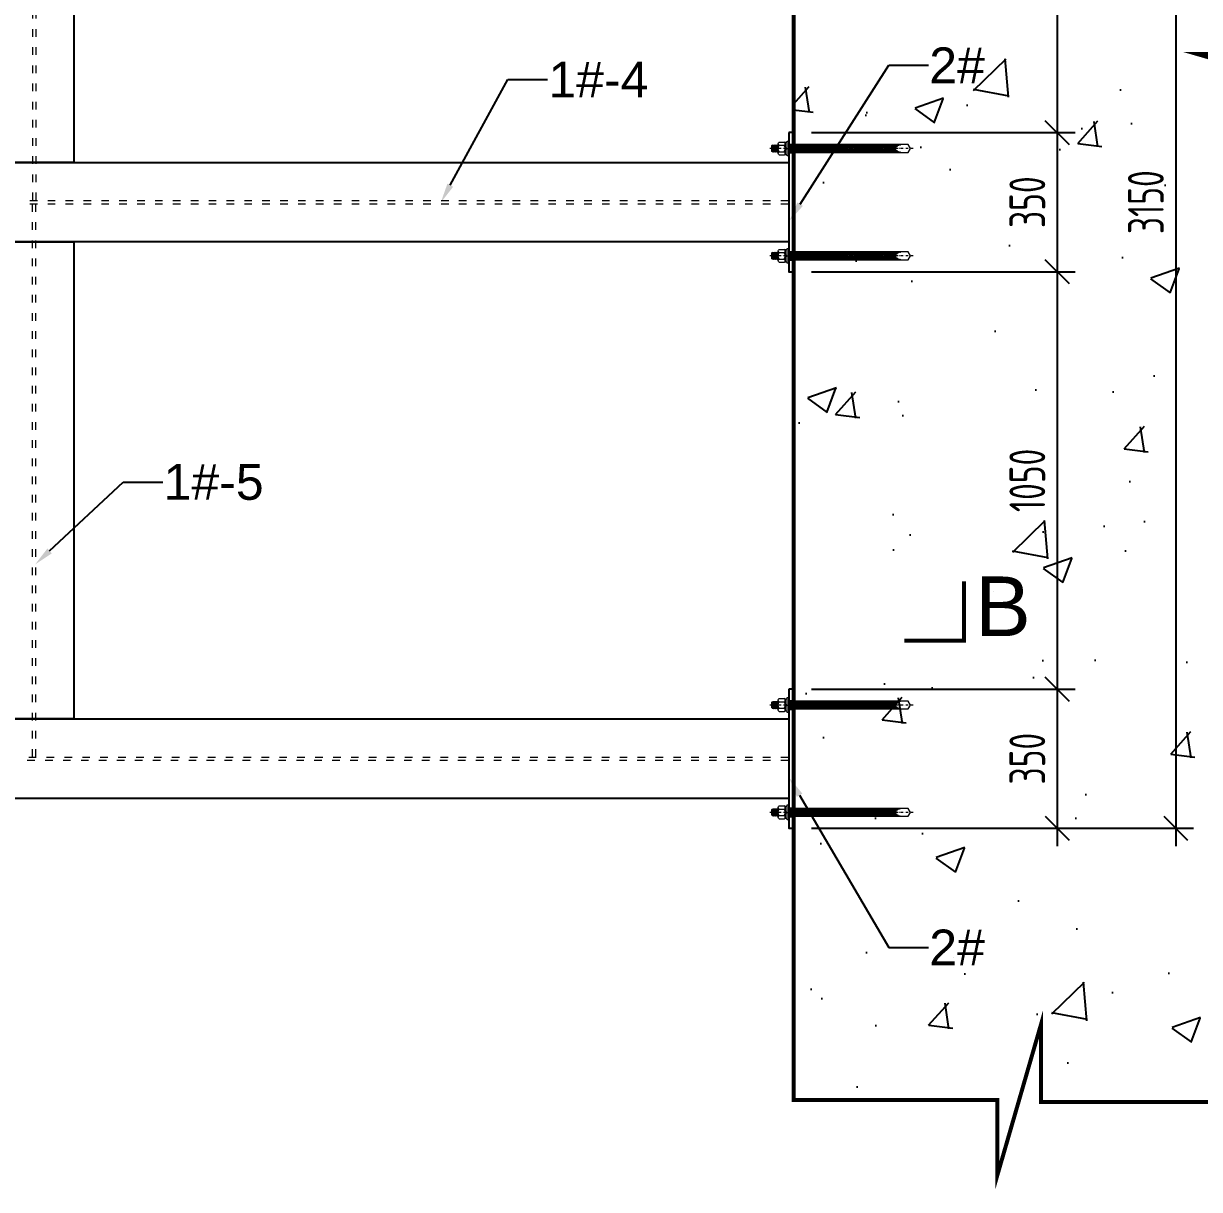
# Model space of a CAD drawing. Header units: millimetres. Extents: x 4 to 2106212, y -117026 to 198097.
# Drawn here: x 1852669 to 1855628, y 184322 to 187255 of the extents above; entities that cross this region are included whole.
import ezdxf
from ezdxf import colors
from ezdxf.entities.mleader import LeaderData, LeaderLine
from ezdxf.math import Vec2, Vec3

# ---------------------------------------------------------------- set-up
doc = ezdxf.new("R2010")
doc.units = ezdxf.units.MM
doc.linetypes.add('CENTER2', pattern=[28.575, 19.05, -3.175, 3.175, -3.175])
doc.linetypes.add('DASHDOT2', pattern=[12.7, 6.35, -3.175, 0, -3.175])
doc.layers.add('screw', color=33, linetype='Continuous', lineweight=13)
doc.layers.add('虚线', color=1, linetype='CENTER2', lineweight=0)
for name, color, linetype in [('STEEL', 34, 'Continuous'), ('标注', 9, 'Continuous'), ('细实线(绿色)', 3, 'Continuous')]:
    doc.layers.add(name, color=color, linetype=linetype)
doc.styles.add('Arial', font='arial.ttf')
doc.styles.add('hztxt', font='ros1.shx', dxfattribs={"width": 0.8, "bigfont": 'hztxt.shx'})
doc.styles.get("Standard").update_dxf_attribs({"font": 'arial.ttf'})
doc.dimstyles.new('DIM-30', dxfattribs={"dimscale": 30, "dimtxt": 3, "dimasz": 2, "dimexe": 1.5, "dimexo": 1.5, "dimgap": 1, "dimtad": 1, "dimdec": 1, "dimdsep": 46, "dimtxsty": 'hztxt', "dimblk": 'OBLIQUE', "dimcen": 0, "dimdle": 1.5, "dimclrd": 9, "dimclre": 9, "dimclrt": 2, "dimadec": 1, "dimazin": 0, "dimtfac": 1, "dimtdec": 1, "dimtix": 1, "dimtmove": 2, "dimatfit": 3, "dimldrblk": 'OBLIQUE', "dimfxl": 15, "dimtolj": 1, "dimtzin": 0, "dimarcsym": 1})

# ---------------------------------------------------------------- blocks, each defined once
blk = doc.blocks.new('_Oblique')
at = {"color": 0, "linetype": 'ByBlock', "lineweight": -2}
blk.add_line((-0.5, -0.5), (0.5, 0.5), dxfattribs=at)
blk = doc.blocks.new('*D802')
at = {"color": 9, "lineweight": -2, "transparency": 16777216}
for p, q in [((1855269.9, 187025.8), (1855269.9, 186585.8)), ((1854651.6, 186980.8), (1855314.9, 186980.8)), ((1854651.6, 186630.8), (1855314.9, 186630.8))]:
    blk.add_line(p, q, dxfattribs=at)
at = {"layer": 'Defpoints', "color": 0, "transparency": 16777216}
for p in [(1854606.6, 186980.8), (1854606.6, 186630.8), (1855269.9, 186630.8)]:
    blk.add_point(p, dxfattribs=at)
at = {"color": 9, "lineweight": -2, "transparency": 16777216, "xscale": 60, "yscale": 60, "zscale": 60}
for p, rotation in [((1855269.9, 186980.8), 90), ((1855269.9, 186630.8), 270)]:
    blk.add_blockref('_Oblique', p, dxfattribs=dict(at, rotation=rotation))
at = {"color": 2, "transparency": 16777216, "insert": (1855194.9, 186805.8), "char_height": 90, "attachment_point": 5, "rotation": 90, "style": 'hztxt'}
blk.add_mtext('\\A1;350', dxfattribs=at)
blk = doc.blocks.new('*D803')
at = {"color": 9, "lineweight": -2, "transparency": 16777216}
for p, q in [((1855269.9, 188075.8), (1855269.9, 186935.8)), ((1854651.6, 188030.8), (1855314.9, 188030.8)), ((1854651.6, 186980.8), (1855314.9, 186980.8))]:
    blk.add_line(p, q, dxfattribs=at)
at = {"layer": 'Defpoints', "color": 0, "transparency": 16777216}
for p in [(1854606.6, 188030.8), (1854606.6, 186980.8), (1855269.9, 186980.8)]:
    blk.add_point(p, dxfattribs=at)
at = {"color": 9, "lineweight": -2, "transparency": 16777216, "xscale": 60, "yscale": 60, "zscale": 60}
for p, rotation in [((1855269.9, 188030.8), 90), ((1855269.9, 186980.8), 270)]:
    blk.add_blockref('_Oblique', p, dxfattribs=dict(at, rotation=rotation))
at = {"color": 2, "transparency": 16777216, "insert": (1855194.9, 187505.8), "char_height": 90, "attachment_point": 5, "rotation": 90, "style": 'hztxt'}
blk.add_mtext('\\A1;1050', dxfattribs=at)
blk = doc.blocks.new('*D804')
at = {"color": 9, "lineweight": -2, "transparency": 16777216}
for p, q in [((1855269.9, 185625.8), (1855269.9, 185185.8)), ((1854651.6, 185580.8), (1855314.9, 185580.8)), ((1854651.6, 185230.8), (1855314.9, 185230.8))]:
    blk.add_line(p, q, dxfattribs=at)
at = {"layer": 'Defpoints', "color": 0, "transparency": 16777216}
for p in [(1854606.6, 185580.8), (1854606.6, 185230.8), (1855269.9, 185230.8)]:
    blk.add_point(p, dxfattribs=at)
at = {"color": 9, "lineweight": -2, "transparency": 16777216, "xscale": 60, "yscale": 60, "zscale": 60}
for p, rotation in [((1855269.9, 185580.8), 90), ((1855269.9, 185230.8), 270)]:
    blk.add_blockref('_Oblique', p, dxfattribs=dict(at, rotation=rotation))
at = {"color": 2, "transparency": 16777216, "insert": (1855194.9, 185405.8), "char_height": 90, "attachment_point": 5, "rotation": 90, "style": 'hztxt'}
blk.add_mtext('\\A1;350', dxfattribs=at)
blk = doc.blocks.new('*D805')
at = {"color": 9, "lineweight": -2, "transparency": 16777216}
for p, q in [((1855269.9, 186675.8), (1855269.9, 185535.8)), ((1854651.6, 186630.8), (1855314.9, 186630.8)), ((1854651.6, 185580.8), (1855314.9, 185580.8))]:
    blk.add_line(p, q, dxfattribs=at)
at = {"layer": 'Defpoints', "color": 0, "transparency": 16777216}
for p in [(1854606.6, 186630.8), (1854606.6, 185580.8), (1855269.9, 185580.8)]:
    blk.add_point(p, dxfattribs=at)
at = {"color": 9, "lineweight": -2, "transparency": 16777216, "xscale": 60, "yscale": 60, "zscale": 60}
for p, rotation in [((1855269.9, 186630.8), 90), ((1855269.9, 185580.8), 270)]:
    blk.add_blockref('_Oblique', p, dxfattribs=dict(at, rotation=rotation))
at = {"color": 2, "transparency": 16777216, "insert": (1855194.9, 186105.8), "char_height": 90, "attachment_point": 5, "rotation": 90, "style": 'hztxt'}
blk.add_mtext('\\A1;1050', dxfattribs=at)
blk = doc.blocks.new('*D814')
at = {"color": 9, "lineweight": -2, "transparency": 16777216}
for p, q in [((1855568.3, 188425.8), (1855568.3, 185185.8)), ((1854651.6, 188380.8), (1855613.3, 188380.8)), ((1854651.6, 185230.8), (1855613.3, 185230.8))]:
    blk.add_line(p, q, dxfattribs=at)
at = {"layer": 'Defpoints', "color": 0, "transparency": 16777216}
for p in [(1854606.6, 188380.8, 0), (1854606.6, 185230.8, 0), (1855568.3, 185230.8)]:
    blk.add_point(p, dxfattribs=at)
at = {"color": 9, "lineweight": -2, "transparency": 16777216, "xscale": 60, "yscale": 60, "zscale": 60}
for p, rotation in [((1855568.3, 188380.8), 90), ((1855568.3, 185230.8), 270)]:
    blk.add_blockref('_Oblique', p, dxfattribs=dict(at, rotation=rotation))
at = {"color": 2, "transparency": 16777216, "insert": (1855493.3, 186805.8), "char_height": 90, "attachment_point": 5, "rotation": 90, "style": 'hztxt', "bg_fill": 3, "box_fill_scale": 1.1, "bg_fill_color": 256, "bg_fill_true_color": 13158600, "bg_fill_transparency": 0}
blk.add_mtext('\\A1;3150', dxfattribs=at)
blk = doc.blocks.new('*U818')
h = blk.add_hatch()
h.set_pattern_fill('AR-CONC', color=252, scale=4, angle=-1.7864)
h.set_pattern_definition([(48.21365, (-1947242.46, -185006.8), (726.39706, -86.44208), [76.2, -838.2]), (353.21365, (-1947242.46, -185006.8), (-117.08218, 768.2505), [60.96, -670.56234]), (98.665094, (-1947181.9, -185014), (609.31489, 681.8084), [64.76004, -712.36098]), (44.39785, (-1947236.1, -184803.7), (1078.5469, -201.8886), [114.3, -1257.3]), (94.849206, (-1947146.2, -184820.5), (980.00676, 959.62144), [97.1401, -1068.54243]), (349.3978, (-1947236.1, -184803.7), (980.00676, 959.62144), [91.43987, -1005.8389]), (19.21365, (-1947136.16, -184857.65), (593.41132, -427.76689), [76.2, -838.2]), (324.21365, (-1947136.16, -184857.65), (270.0545, 728.68768), [60.96, -670.56]), (69.665094, (-1947086.7, -184893.3), (863.4658, 300.9208), [64.76004, -712.35975]), (35.713649, (-1947242.46, -185006.8), (22.89163, 337.670666), [0, -662.432, 0, -680.72, 0, -673.1]), (5.713649, (-1947242.46, -185006.8), (279.640336, 392.19577), [0, -388.112, 0, -647.192, 0, -256.54]), (325.713649, (-1947468.92, -184999.75), (541.38448, -39.810717), [0, -254, 0, -792.48, 0, -1051.56]), (315.71365, (-1947570.47, -184996.6), (595.39922, 83.18622), [0, -330.2, 0, -526.288, 0, -746.76])])
h.paths.add_polyline_path([(-180, 2312.4), (-180, 2501.9), (-697.5, 2501.9), (-697.5, -2502.7), (-184.7, -2502.7), (-184.7, -2692.2), (-74.8, -2312.4), (-74.8, -2507.3), (502.5, -2507.3), (502.5, 19.2), (697.5, 19.2), (317.6, 129.1), (507.2, 129.1), (507.2, 2497.3), (-70.1, 2497.3), (-70.1, 2692.2)])
at = {"color": 252}
blk.add_lwpolyline([(-692.8, 2501.9, 10, 10, 0), (-180, 2501.9, 10, 10, 0), (-180, 2312.4, 10, 10, 0), (-70.1, 2692.2, 10, 10, 0), (-70.1, 2497.3, 10, 10, 0), (507.2, 2497.3, 10, 10, 0), (507.2, 129.1, 10, 10, 0), (317.6, 129.1, 10, 10, 0), (697.5, 19.2, 10, 10, 0), (502.5, 19.2, 10, 10, 0), (502.5, -2507.3, 10, 10, 0), (-74.8, -2507.3, 10, 10, 0), (-74.8, -2312.4, 10, 10, 0), (-184.7, -2692.2, 10, 10, 0), (-184.7, -2502.7, 10, 10, 0), (-697.5, -2502.7, 10, 10, 0), (-697.5, 2497.3, 0, 0, 0)], format="xyseb", dxfattribs=at)
blk = doc.blocks.new('*U819')
at = {"color": 0, "linetype": 'ByBlock', "lineweight": -2, "transparency": 16777216}
blk.add_blockref('*U818', (0, 0), dxfattribs=at)
blk = doc.blocks.new('*U900')
at = {"layer": '虚线', "color": 252}
blk.add_lwpolyline([(0, 10), (0, -10)], dxfattribs=at)
blk = doc.blocks.new('*U901')
at = {"color": 0, "linetype": 'ByBlock', "lineweight": -2, "transparency": 16777216}
for p in [(0, 1890), (0, 1845), (0, 1800), (0, 1755), (0, 1710), (0, 1665), (0, 1620), (0, 1575), (0, 1530), (0, 1485), (0, 1440), (0, 1395), (0, 1350), (0, 1305), (0, 1260), (0, 1215), (0, 1170), (0, 1125), (0, 1080), (0, 1035), (0, 990), (0, 945), (0, 900), (0, 855), (0, 810), (0, 765), (0, 720), (0, 675), (0, 630), (0, 585), (0, 540), (0, 495), (0, 450), (0, 405), (0, 360), (0, 315), (0, 270), (0, 225), (0, 180), (0, 135), (0, 90), (0, 45), (0, 0)]:
    blk.add_blockref('*U900', p, dxfattribs=at)
blk = doc.blocks.new('*U874')
at = {"layer": '虚线', "color": 252}
blk.add_lwpolyline([(0, 10), (0, -10)], dxfattribs=at)
blk = doc.blocks.new('*U875')
at = {"color": 0, "linetype": 'ByBlock', "lineweight": -2, "transparency": 16777216}
for p in [(0, 1890), (0, 1845), (0, 1800), (0, 1755), (0, 1710), (0, 1665), (0, 1620), (0, 1575), (0, 1530), (0, 1485), (0, 1440), (0, 1395), (0, 1350), (0, 1305), (0, 1260), (0, 1215), (0, 1170), (0, 1125), (0, 1080), (0, 1035), (0, 990), (0, 945), (0, 900), (0, 855), (0, 810), (0, 765), (0, 720), (0, 675), (0, 630), (0, 585), (0, 540), (0, 495), (0, 450), (0, 405), (0, 360), (0, 315), (0, 270), (0, 225), (0, 180), (0, 135), (0, 90), (0, 45), (0, 0)]:
    blk.add_blockref('*U874', p, dxfattribs=at)
blk = doc.blocks.new('*U898')
at = {"layer": '虚线', "color": 252}
blk.add_lwpolyline([(0, 10), (0, -10)], dxfattribs=at)
blk = doc.blocks.new('*U899')
at = {"color": 0, "linetype": 'ByBlock', "lineweight": -2, "transparency": 16777216}
for p in [(0, 1892.94), (0, 1847.87), (0, 1802.8), (0, 1757.73), (0, 1712.66), (0, 1667.59), (0, 1622.52), (0, 1577.45), (0, 1532.38), (0, 1487.31), (0, 1442.24), (0, 1397.17), (0, 1352.1), (0, 1307.03), (0, 1261.96), (0, 1216.89), (0, 1171.82), (0, 1126.75), (0, 1081.68), (0, 1036.61), (0, 991.54), (0, 946.47), (0, 901.4), (0, 856.33), (0, 811.26), (0, 766.19), (0, 721.12), (0, 676.05), (0, 630.98), (0, 585.91), (0, 540.84), (0, 495.77), (0, 450.7), (0, 405.63), (0, 360.56), (0, 315.49), (0, 270.42), (0, 225.35), (0, 180.28), (0, 135.21), (0, 90.14), (0, 45.07), (0, 0)]:
    blk.add_blockref('*U898', p, dxfattribs=at)
blk = doc.blocks.new('*U902')
at = {"layer": '虚线', "color": 252}
blk.add_lwpolyline([(0, 10), (0, -10)], dxfattribs=at)
blk = doc.blocks.new('*U903')
at = {"color": 0, "linetype": 'ByBlock', "lineweight": -2, "transparency": 16777216}
for p in [(0, 1896.72), (0, 1851.56), (0, 1806.4), (0, 1761.24), (0, 1716.08), (0, 1670.92), (0, 1625.76), (0, 1580.6), (0, 1535.44), (0, 1490.28), (0, 1445.12), (0, 1399.96), (0, 1354.8), (0, 1309.64), (0, 1264.48), (0, 1219.32), (0, 1174.16), (0, 1129), (0, 1083.84), (0, 1038.68), (0, 993.52), (0, 948.36), (0, 903.2), (0, 858.04), (0, 812.88), (0, 767.72), (0, 722.56), (0, 677.4), (0, 632.24), (0, 587.08), (0, 541.92), (0, 496.76), (0, 451.6), (0, 406.44), (0, 361.28), (0, 316.12), (0, 270.96), (0, 225.8), (0, 180.64), (0, 135.48), (0, 90.32), (0, 45.16), (0, 0)]:
    blk.add_blockref('*U902', p, dxfattribs=at)
blk = doc.blocks.new('*U894')
at = {"layer": '虚线', "color": 252}
blk.add_lwpolyline([(0, 10), (0, -10)], dxfattribs=at)
blk = doc.blocks.new('*U895')
at = {"color": 0, "linetype": 'ByBlock', "lineweight": -2, "transparency": 16777216}
for p in [(0, 1371), (0, 1325.3), (0, 1279.6), (0, 1233.9), (0, 1188.2), (0, 1142.5), (0, 1096.8), (0, 1051.1), (0, 1005.4), (0, 959.7), (0, 914), (0, 868.3), (0, 822.6), (0, 776.9), (0, 731.2), (0, 685.5), (0, 639.8), (0, 594.1), (0, 548.4), (0, 502.7), (0, 457), (0, 411.3), (0, 365.6), (0, 319.9), (0, 274.2), (0, 228.5), (0, 182.8), (0, 137.1), (0, 91.4), (0, 45.7), (0, 0)]:
    blk.add_blockref('*U894', p, dxfattribs=at)
blk = doc.blocks.new('*U896')
at = {"layer": '虚线', "color": 252}
blk.add_lwpolyline([(0, 10), (0, -10)], dxfattribs=at)
blk = doc.blocks.new('*U897')
at = {"color": 0, "linetype": 'ByBlock', "lineweight": -2, "transparency": 16777216}
for p in [(0, 1371), (0, 1325.3), (0, 1279.6), (0, 1233.9), (0, 1188.2), (0, 1142.5), (0, 1096.8), (0, 1051.1), (0, 1005.4), (0, 959.7), (0, 914), (0, 868.3), (0, 822.6), (0, 776.9), (0, 731.2), (0, 685.5), (0, 639.8), (0, 594.1), (0, 548.4), (0, 502.7), (0, 457), (0, 411.3), (0, 365.6), (0, 319.9), (0, 274.2), (0, 228.5), (0, 182.8), (0, 137.1), (0, 91.4), (0, 45.7), (0, 0)]:
    blk.add_blockref('*U896', p, dxfattribs=at)
blk = doc.blocks.new('*U878')
at = {"layer": 'screw', "color": 1, "linetype": 'DASHDOT2'}
blk.add_line((0, -180.4), (0, 180.4), dxfattribs=at)
at = {"layer": 'screw'}
for p, q in [((-16.3, 157.1), (-16.3, 144.3)), ((-12.2, 159.6), (12.2, 159.6)), ((-6.3, 174.2), (-9.4, 172.8)), ((-9.4, 172.8), (-6.3, 171.1)), ((-9.4, 172.8), (9.4, 171.5)), ((-6.3, 171.1), (-9.4, 169.6)), ((-9.4, 169.6), (-6.3, 168)), ((-9.4, 169.6), (9.4, 168.4)), ((-6.3, 168), (-9.4, 166.5)), ((-9.4, 166.5), (-6.3, 164.8)), ((-9.4, 166.5), (9.4, 165.3)), ((-6.3, 164.8), (-9.4, 163.4)), ((-9.4, 163.4), (-6.3, 161.7)), ((-9.4, 163.4), (9.4, 162.1)), ((-6.3, 161.7), (-9.4, 160.2)), ((-9.4, 160.2), (-8.1, 159.6)), ((-9.4, 160.2), (0.8, 159.6)), ((-8.2, 157.1), (-8.2, 144.3)), ((-7.2, 173.8), (-7.2, 175.9)), ((-6.3, 174.2), (6.3, 173.3)), ((-6.3, 171.1), (6.3, 170.2)), ((-6.3, 171.1), (6.3, 170.2)), ((-6.3, 168), (6.3, 167.1)), ((-6.3, 164.8), (6.3, 163.9)), ((-6.3, 164.8), (6.3, 163.9)), ((-6.3, 161.7), (6.3, 160.8)), ((-6.3, 161.7), (6.3, 160.8)), ((5.4, 176.9), (-5.4, 176.9)), ((-3.6, 174.1), (-3.6, 175.9)), ((3.6, 173.5), (3.6, 175.9)), ((6.3, 173.3), (9.4, 171.5)), ((9.4, 171.5), (6.3, 170.2)), ((6.3, 170.2), (9.4, 168.4)), ((9.4, 168.4), (6.3, 167.1)), ((6.3, 167.1), (9.4, 165.3)), ((9.4, 165.3), (6.3, 163.9)), ((6.3, 163.9), (9.4, 162.1)), ((9.4, 162.1), (6.3, 160.8)), ((6.3, 160.8), (8.4, 159.6)), ((7.2, 172.8), (7.2, 175.9)), ((8.2, 157.1), (8.2, 144.3)), ((16.3, 157.1), (16.3, 144.3)), ((-12.2, 141.8), (12.2, 141.8)), ((9.4, 124.3), (-9.4, 125.6)), ((9.4, 121.2), (-9.4, 122.4)), ((9.4, 118.1), (-9.4, 119.3)), ((-6.6, 133), (-9.2, 131.8)), ((-9.2, 131.8), (-6.1, 130.2)), ((9.6, 130.6), (-9.2, 131.8)), ((9.6, 127.5), (-9.2, 128.7)), ((-6.1, 130.2), (6.5, 129.3)), ((-2.5, 133), (6.5, 132.4)), ((-0.4, 141.8), (-2.2, 137)), ((2.2, 141.8), (0.4, 137)), ((8, 133), (6.5, 132.4)), ((6.5, 132.4), (9.6, 130.6)), ((9.6, 130.6), (6.5, 129.3)), ((9.4, 114.9), (-9.4, 116.2)), ((9.4, 111.8), (-9.4, 113)), ((9.4, 108.6), (-9.4, 109.9)), ((9.4, 105.5), (-9.4, 106.8)), ((9.4, 102.4), (-9.4, 103.6)), ((9.4, 99.2), (-9.4, 100.5)), ((9.4, 96.1), (-9.4, 97.3)), ((9.4, 93), (-9.4, 94.2)), ((9.4, 89.8), (-9.4, 91.1)), ((9.4, 86.7), (-9.4, 87.9)), ((9.4, 83.5), (-9.4, 84.8)), ((9.4, 80.4), (-9.4, 81.7)), ((9.4, 77.3), (-9.4, 78.5)), ((9.4, 74.1), (-9.4, 75.4)), ((9.4, 71), (-9.4, 72.2)), ((9.4, 67.9), (-9.4, 69.1)), ((9.4, 64.7), (-9.4, 66)), ((9.4, 61.6), (-9.4, 62.8)), ((9.4, 58.4), (-9.4, 59.7)), ((9.4, 55.3), (-9.4, 56.6)), ((9.4, 52.2), (-9.4, 53.4)), ((9.4, 49), (-9.4, 50.3)), ((9.4, 45.9), (-9.4, 47.1)), ((9.4, 42.8), (-9.4, 44)), ((9.4, 39.6), (-9.4, 40.9)), ((9.4, 36.5), (-9.4, 37.7)), ((9.4, 33.4), (-9.4, 34.6)), ((9.4, 30.2), (-9.4, 31.5)), ((9.4, 27.1), (-9.4, 28.3)), ((9.4, 23.9), (-9.4, 25.2)), ((9.4, 20.8), (-9.4, 22)), ((9.4, 17.7), (-9.4, 18.9)), ((9.4, 14.5), (-9.4, 15.8)), ((9.4, 11.4), (-9.4, 12.6)), ((9.4, 8.3), (-9.4, 9.5)), ((9.4, 5.1), (-9.4, 6.4)), ((9.4, 2), (-9.4, 3.2)), ((9.4, -1.2), (-9.4, 0.1)), ((-6.3, 17.2), (6.3, 16.3)), ((9.4, -4.3), (-9.4, -3)), ((9.4, -7.4), (-9.4, -6.2)), ((9.4, -10.6), (-9.4, -9.3)), ((9.4, -13.7), (-9.4, -12.5)), ((-6.3, -14.1), (-9.4, -15.6)), ((9.4, -16.8), (-9.4, -15.6)), ((9.4, -20), (-9.4, -18.7)), ((9.4, -23.1), (-9.4, -21.9)), ((9.4, -26.3), (-9.4, -25)), ((9.4, -29.4), (-9.4, -28.1)), ((-6.3, -14.1), (6.3, -15)), ((9.4, -32.5), (-9.4, -31.3)), ((9.4, -35.7), (-9.4, -34.4)), ((9.4, -38.8), (-9.4, -37.6)), ((9.4, -41.9), (-9.4, -40.7)), ((9.4, -45.1), (-9.4, -43.8)), ((9.4, -48.2), (-9.4, -47)), ((9.4, -51.4), (-9.4, -50.1)), ((9.4, -54.5), (-9.4, -53.2)), ((9.4, -57.6), (-9.4, -56.4)), ((9.4, -60.8), (-9.4, -59.5)), ((9.4, -63.9), (-9.4, -62.7)), ((9.4, -67), (-9.4, -65.8)), ((9.4, -70.2), (-9.4, -68.9)), ((9.4, -73.3), (-9.4, -72.1)), ((9.4, -76.5), (-9.4, -75.2)), ((9.4, -79.6), (-9.4, -78.3)), ((9.4, -82.7), (-9.4, -81.5)), ((9.4, -85.9), (-9.4, -84.6)), ((9.4, -89), (-9.4, -87.8)), ((9.4, -92.1), (-9.4, -90.9)), ((9.4, -95.3), (-9.4, -94)), ((9.4, -98.4), (-9.4, -97.2)), ((9.4, -101.6), (-9.4, -100.3)), ((9.4, -104.7), (-9.4, -103.4)), ((9.4, -107.8), (-9.4, -106.6)), ((9.4, -111), (-9.4, -109.7)), ((9.4, -114.1), (-9.4, -112.9)), ((9.4, -117.2), (-9.4, -116)), ((9.4, -120.4), (-9.4, -119.1)), ((9.4, -123.5), (-9.4, -122.3)), ((9.4, -126.6), (-9.4, -125.4)), ((9.4, -129.8), (-9.4, -128.5)), ((9.4, -132.9), (-9.4, -131.7)), ((9.4, -136.1), (-9.4, -134.8)), ((-6.3, -136.5), (-9.4, -138)), ((-9.4, -138), (-6.3, -139.6)), ((-3.8, -138.3), (-9.4, -138)), ((-6.3, -139.6), (-9.4, -141.1)), ((-9.4, -141.1), (-7, -142.4)), ((-6.4, -141.3), (-9.4, -141.1)), ((-7.4, -143.3), (-9.4, -144.2)), ((-9.4, -144.2), (-8.1, -144.9)), ((-7.9, -144.3), (-9.4, -144.2)), ((-8.7, -147), (-9.4, -147.4)), ((-9.4, -147.4), (-8.8, -147.7)), ((-8.8, -147.4), (-9.4, -147.4)), ((-6.3, -136.5), (6.3, -137.4)), ((-6.3, -139.6), (-5.2, -139.7)), ((-6.3, -139.6), (-5.2, -139.7)), ((9.4, -139.2), (4.5, -138.9)), ((5.9, -140.5), (6.3, -140.5)), ((5.9, -140.5), (6.3, -140.5)), ((5.9, -140.5), (6.3, -140.5)), ((5.9, -140.5), (6.3, -140.5)), ((5.9, -140.5), (6.3, -140.5)), ((6.3, -137.4), (9.4, -139.2)), ((9.4, -139.2), (6.3, -140.5)), ((6.3, -140.5), (9.4, -142.3)), ((9.4, -142.3), (6.9, -142.2)), ((9.4, -142.3), (7.4, -143.2)), ((8, -144.6), (9.4, -145.5)), ((9.4, -145.5), (8.2, -145.4)), ((9.4, -145.5), (8.4, -145.9)), ((9, -148.3), (9.4, -148.6)), ((9.4, -148.6), (9, -148.8)), ((9.4, -148.6), (9, -148.6))]:
    blk.add_line(p, q, dxfattribs=at)
for points in [[(-16.3, 157.1, -0.612824), (-8.2, 157.1, -0.305874), (8.2, 157.1, -0.612824), (16.3, 157.1)], [(7.2, 175.9, 0.516475), (3.6, 175.9, 0.258238), (-3.6, 175.9, 0.516475), (-7.2, 175.9)], [(-16.3, 144.3, 0.612824), (-8.2, 144.3, 0.305874), (8.2, 144.3, 0.612824), (16.3, 144.3)]]:
    blk.add_lwpolyline(points, format="xyb", dxfattribs=at)
for points in [[(18.8, 137), (18.8, 133), (-18.8, 133), (-18.8, 137)], [(14.7, 141.8), (-14.7, 141.8), (-14.7, 137), (14.7, 137)]]:
    blk.add_lwpolyline(points, close=True, dxfattribs=at)
blk.add_lwpolyline([(-9.9, 133), (-9.9, -167.4), (0, -173.1), (9.9, -167.4), (9.9, 133)], dxfattribs=at)
blk = doc.blocks.new('*U879')
at = {"color": 0, "linetype": 'ByBlock', "lineweight": -2, "transparency": 16777216}
for p in [(0, 0), (270, 0)]:
    blk.add_blockref('*U878', p, dxfattribs=at)
blk = doc.blocks.new('*U880')
at = {"layer": 'screw', "color": 1, "linetype": 'DASHDOT2'}
blk.add_line((0, -180.4), (0, 180.4), dxfattribs=at)
at = {"layer": 'screw'}
for p, q in [((-16.3, 157.1), (-16.3, 144.3)), ((-12.2, 159.6), (12.2, 159.6)), ((-6.3, 174.2), (-9.4, 172.8)), ((-9.4, 172.8), (-6.3, 171.1)), ((-9.4, 172.8), (9.4, 171.5)), ((-6.3, 171.1), (-9.4, 169.6)), ((-9.4, 169.6), (-6.3, 168)), ((-9.4, 169.6), (9.4, 168.4)), ((-6.3, 168), (-9.4, 166.5)), ((-9.4, 166.5), (-6.3, 164.8)), ((-9.4, 166.5), (9.4, 165.3)), ((-6.3, 164.8), (-9.4, 163.4)), ((-9.4, 163.4), (-6.3, 161.7)), ((-9.4, 163.4), (9.4, 162.1)), ((-6.3, 161.7), (-9.4, 160.2)), ((-9.4, 160.2), (-8.1, 159.6)), ((-9.4, 160.2), (0.8, 159.6)), ((-8.2, 157.1), (-8.2, 144.3)), ((-7.2, 173.8), (-7.2, 175.9)), ((-6.3, 174.2), (6.3, 173.3)), ((-6.3, 171.1), (6.3, 170.2)), ((-6.3, 171.1), (6.3, 170.2)), ((-6.3, 168), (6.3, 167.1)), ((-6.3, 164.8), (6.3, 163.9)), ((-6.3, 164.8), (6.3, 163.9)), ((-6.3, 161.7), (6.3, 160.8)), ((-6.3, 161.7), (6.3, 160.8)), ((5.4, 176.9), (-5.4, 176.9)), ((-3.6, 174.1), (-3.6, 175.9)), ((3.6, 173.5), (3.6, 175.9)), ((6.3, 173.3), (9.4, 171.5)), ((9.4, 171.5), (6.3, 170.2)), ((6.3, 170.2), (9.4, 168.4)), ((9.4, 168.4), (6.3, 167.1)), ((6.3, 167.1), (9.4, 165.3)), ((9.4, 165.3), (6.3, 163.9)), ((6.3, 163.9), (9.4, 162.1)), ((9.4, 162.1), (6.3, 160.8)), ((6.3, 160.8), (8.4, 159.6)), ((7.2, 172.8), (7.2, 175.9)), ((8.2, 157.1), (8.2, 144.3)), ((16.3, 157.1), (16.3, 144.3)), ((-12.2, 141.8), (12.2, 141.8)), ((9.4, 124.3), (-9.4, 125.6)), ((9.4, 121.2), (-9.4, 122.4)), ((9.4, 118.1), (-9.4, 119.3)), ((-6.6, 133), (-9.2, 131.8)), ((-9.2, 131.8), (-6.1, 130.2)), ((9.6, 130.6), (-9.2, 131.8)), ((9.6, 127.5), (-9.2, 128.7)), ((-6.1, 130.2), (6.5, 129.3)), ((-2.5, 133), (6.5, 132.4)), ((-0.4, 141.8), (-2.2, 137)), ((2.2, 141.8), (0.4, 137)), ((8, 133), (6.5, 132.4)), ((6.5, 132.4), (9.6, 130.6)), ((9.6, 130.6), (6.5, 129.3)), ((9.4, 114.9), (-9.4, 116.2)), ((9.4, 111.8), (-9.4, 113)), ((9.4, 108.6), (-9.4, 109.9)), ((9.4, 105.5), (-9.4, 106.8)), ((9.4, 102.4), (-9.4, 103.6)), ((9.4, 99.2), (-9.4, 100.5)), ((9.4, 96.1), (-9.4, 97.3)), ((9.4, 93), (-9.4, 94.2)), ((9.4, 89.8), (-9.4, 91.1)), ((9.4, 86.7), (-9.4, 87.9)), ((9.4, 83.5), (-9.4, 84.8)), ((9.4, 80.4), (-9.4, 81.7)), ((9.4, 77.3), (-9.4, 78.5)), ((9.4, 74.1), (-9.4, 75.4)), ((9.4, 71), (-9.4, 72.2)), ((9.4, 67.9), (-9.4, 69.1)), ((9.4, 64.7), (-9.4, 66)), ((9.4, 61.6), (-9.4, 62.8)), ((9.4, 58.4), (-9.4, 59.7)), ((9.4, 55.3), (-9.4, 56.6)), ((9.4, 52.2), (-9.4, 53.4)), ((9.4, 49), (-9.4, 50.3)), ((9.4, 45.9), (-9.4, 47.1)), ((9.4, 42.8), (-9.4, 44)), ((9.4, 39.6), (-9.4, 40.9)), ((9.4, 36.5), (-9.4, 37.7)), ((9.4, 33.4), (-9.4, 34.6)), ((9.4, 30.2), (-9.4, 31.5)), ((9.4, 27.1), (-9.4, 28.3)), ((9.4, 23.9), (-9.4, 25.2)), ((9.4, 20.8), (-9.4, 22)), ((9.4, 17.7), (-9.4, 18.9)), ((9.4, 14.5), (-9.4, 15.8)), ((9.4, 11.4), (-9.4, 12.6)), ((9.4, 8.3), (-9.4, 9.5)), ((9.4, 5.1), (-9.4, 6.4)), ((9.4, 2), (-9.4, 3.2)), ((9.4, -1.2), (-9.4, 0.1)), ((-6.3, 17.2), (6.3, 16.3)), ((9.4, -4.3), (-9.4, -3)), ((9.4, -7.4), (-9.4, -6.2)), ((9.4, -10.6), (-9.4, -9.3)), ((9.4, -13.7), (-9.4, -12.5)), ((-6.3, -14.1), (-9.4, -15.6)), ((9.4, -16.8), (-9.4, -15.6)), ((9.4, -20), (-9.4, -18.7)), ((9.4, -23.1), (-9.4, -21.9)), ((9.4, -26.3), (-9.4, -25)), ((9.4, -29.4), (-9.4, -28.1)), ((-6.3, -14.1), (6.3, -15)), ((9.4, -32.5), (-9.4, -31.3)), ((9.4, -35.7), (-9.4, -34.4)), ((9.4, -38.8), (-9.4, -37.6)), ((9.4, -41.9), (-9.4, -40.7)), ((9.4, -45.1), (-9.4, -43.8)), ((9.4, -48.2), (-9.4, -47)), ((9.4, -51.4), (-9.4, -50.1)), ((9.4, -54.5), (-9.4, -53.2)), ((9.4, -57.6), (-9.4, -56.4)), ((9.4, -60.8), (-9.4, -59.5)), ((9.4, -63.9), (-9.4, -62.7)), ((9.4, -67), (-9.4, -65.8)), ((9.4, -70.2), (-9.4, -68.9)), ((9.4, -73.3), (-9.4, -72.1)), ((9.4, -76.5), (-9.4, -75.2)), ((9.4, -79.6), (-9.4, -78.3)), ((9.4, -82.7), (-9.4, -81.5)), ((9.4, -85.9), (-9.4, -84.6)), ((9.4, -89), (-9.4, -87.8)), ((9.4, -92.1), (-9.4, -90.9)), ((9.4, -95.3), (-9.4, -94)), ((9.4, -98.4), (-9.4, -97.2)), ((9.4, -101.6), (-9.4, -100.3)), ((9.4, -104.7), (-9.4, -103.4)), ((9.4, -107.8), (-9.4, -106.6)), ((9.4, -111), (-9.4, -109.7)), ((9.4, -114.1), (-9.4, -112.9)), ((9.4, -117.2), (-9.4, -116)), ((9.4, -120.4), (-9.4, -119.1)), ((9.4, -123.5), (-9.4, -122.3)), ((9.4, -126.6), (-9.4, -125.4)), ((9.4, -129.8), (-9.4, -128.5)), ((9.4, -132.9), (-9.4, -131.7)), ((9.4, -136.1), (-9.4, -134.8)), ((-6.3, -136.5), (-9.4, -138)), ((-9.4, -138), (-6.3, -139.6)), ((-3.8, -138.3), (-9.4, -138)), ((-6.3, -139.6), (-9.4, -141.1)), ((-9.4, -141.1), (-7, -142.4)), ((-6.4, -141.3), (-9.4, -141.1)), ((-7.4, -143.3), (-9.4, -144.2)), ((-9.4, -144.2), (-8.1, -144.9)), ((-7.9, -144.3), (-9.4, -144.2)), ((-8.7, -147), (-9.4, -147.4)), ((-9.4, -147.4), (-8.8, -147.7)), ((-8.8, -147.4), (-9.4, -147.4)), ((-6.3, -136.5), (6.3, -137.4)), ((-6.3, -139.6), (-5.2, -139.7)), ((-6.3, -139.6), (-5.2, -139.7)), ((9.4, -139.2), (4.5, -138.9)), ((5.9, -140.5), (6.3, -140.5)), ((5.9, -140.5), (6.3, -140.5)), ((5.9, -140.5), (6.3, -140.5)), ((5.9, -140.5), (6.3, -140.5)), ((5.9, -140.5), (6.3, -140.5)), ((6.3, -137.4), (9.4, -139.2)), ((9.4, -139.2), (6.3, -140.5)), ((6.3, -140.5), (9.4, -142.3)), ((9.4, -142.3), (6.9, -142.2)), ((9.4, -142.3), (7.4, -143.2)), ((8, -144.6), (9.4, -145.5)), ((9.4, -145.5), (8.2, -145.4)), ((9.4, -145.5), (8.4, -145.9)), ((9, -148.3), (9.4, -148.6)), ((9.4, -148.6), (9, -148.8)), ((9.4, -148.6), (9, -148.6))]:
    blk.add_line(p, q, dxfattribs=at)
for points in [[(-16.3, 157.1, -0.612824), (-8.2, 157.1, -0.305874), (8.2, 157.1, -0.612824), (16.3, 157.1)], [(7.2, 175.9, 0.516475), (3.6, 175.9, 0.258238), (-3.6, 175.9, 0.516475), (-7.2, 175.9)], [(-16.3, 144.3, 0.612824), (-8.2, 144.3, 0.305874), (8.2, 144.3, 0.612824), (16.3, 144.3)]]:
    blk.add_lwpolyline(points, format="xyb", dxfattribs=at)
for points in [[(18.8, 137), (18.8, 133), (-18.8, 133), (-18.8, 137)], [(14.7, 141.8), (-14.7, 141.8), (-14.7, 137), (14.7, 137)]]:
    blk.add_lwpolyline(points, close=True, dxfattribs=at)
blk.add_lwpolyline([(-9.9, 133), (-9.9, -167.4), (0, -173.1), (9.9, -167.4), (9.9, 133)], dxfattribs=at)
blk = doc.blocks.new('*U881')
at = {"color": 0, "linetype": 'ByBlock', "lineweight": -2, "transparency": 16777216}
for p in [(0, 0), (270, 0)]:
    blk.add_blockref('*U880', p, dxfattribs=at)
blk = doc.blocks.new('*U886')
at = {"layer": '虚线', "color": 252}
blk.add_lwpolyline([(0, 10), (0, -10)], dxfattribs=at)
blk = doc.blocks.new('*U887')
at = {"color": 0, "linetype": 'ByBlock', "lineweight": -2, "transparency": 16777216}
for p in [(0, 1371), (0, 1325.3), (0, 1279.6), (0, 1233.9), (0, 1188.2), (0, 1142.5), (0, 1096.8), (0, 1051.1), (0, 1005.4), (0, 959.7), (0, 914), (0, 868.3), (0, 822.6), (0, 776.9), (0, 731.2), (0, 685.5), (0, 639.8), (0, 594.1), (0, 548.4), (0, 502.7), (0, 457), (0, 411.3), (0, 365.6), (0, 319.9), (0, 274.2), (0, 228.5), (0, 182.8), (0, 137.1), (0, 91.4), (0, 45.7), (0, 0)]:
    blk.add_blockref('*U886', p, dxfattribs=at)
blk = doc.blocks.new('*U888')
at = {"layer": '虚线', "color": 252}
blk.add_lwpolyline([(0, 10), (0, -10)], dxfattribs=at)
blk = doc.blocks.new('*U889')
at = {"color": 0, "linetype": 'ByBlock', "lineweight": -2, "transparency": 16777216}
for p in [(0, 1371), (0, 1325.3), (0, 1279.6), (0, 1233.9), (0, 1188.2), (0, 1142.5), (0, 1096.8), (0, 1051.1), (0, 1005.4), (0, 959.7), (0, 914), (0, 868.3), (0, 822.6), (0, 776.9), (0, 731.2), (0, 685.5), (0, 639.8), (0, 594.1), (0, 548.4), (0, 502.7), (0, 457), (0, 411.3), (0, 365.6), (0, 319.9), (0, 274.2), (0, 228.5), (0, 182.8), (0, 137.1), (0, 91.4), (0, 45.7), (0, 0)]:
    blk.add_blockref('*U888', p, dxfattribs=at)
blk = doc.blocks.new('*U872')
at = {"layer": 'STEEL', "color": 22, "elevation": 0}
for points in [[(1843.3, 175), (1843.3, -175), (1855.3, -175), (1855.3, 175)], [(1843.3, -1225), (1843.3, -1575), (1855.3, -1575), (1855.3, -1225)]]:
    blk.add_lwpolyline(points, close=True, dxfattribs=at)
at = {"layer": '细实线(绿色)', "elevation": 0}
for points in [[(-155.7, 1300), (44.3, 1300), (44.3, 100), (-155.7, 100)], [(-1956.7, -100), (-1956.7, 100), (1843.3, 100), (1843.3, -100)], [(-155.7, -100), (44.3, -100), (44.3, -1300), (-155.7, -1300)], [(-2156.7, -1500), (-1956.7, -1300), (1843.3, -1300), (1843.3, -1500)]]:
    blk.add_lwpolyline(points, close=True, dxfattribs=at)
at = {"layer": '虚线', "ltscale": 10, "elevation": 0}
for points in [[(1833.3, 135), (1865.3, 135)], [(1843.3, 146), (1855.3, 146)], [(1843.3, 124), (1855.3, 124)], [(1833.3, -135), (1865.3, -135)], [(1843.3, -124), (1855.3, -124)], [(1843.3, -146), (1855.3, -146)], [(1833.3, -1265), (1865.3, -1265)], [(1843.3, -1254), (1855.3, -1254)], [(1843.3, -1276), (1855.3, -1276)], [(1833.3, -1535), (1865.3, -1535)], [(1843.3, -1524), (1855.3, -1524)], [(1843.3, -1546), (1855.3, -1546)]]:
    blk.add_lwpolyline(points, dxfattribs=at)
for name, p in [('*U895', (-59.7, 14, 0)), ('*U897', (-51.7, 14, 0))]:
    blk.add_blockref(name, p)
at = {"rotation": 90}
for name, p in [('*U879', (1976.3, -135, 0)), ('*U901', (1833.3, 4, 0)), ('*U875', (1833.3, -4, 0)), ('*U881', (1976.3, -1535, 0)), ('*U903', (1833.3, -1404, 0)), ('*U899', (1833.3, -1396, 0))]:
    blk.add_blockref(name, p, dxfattribs=at)
at = {"xscale": -1, "rotation": 180}
for name, p in [('*U887', (-59.7, -14, 0)), ('*U889', (-51.7, -14, 0))]:
    blk.add_blockref(name, p, dxfattribs=at)
blk = doc.blocks.new('*U873')
at = {"color": 0, "linetype": 'ByBlock', "lineweight": -2, "transparency": 16777216}
blk.add_blockref('*U872', (0, 0), dxfattribs=at)

msp = doc.modelspace()

# ---------------------------------------------------------------- dimensions: what is measured, and where the dimension line sits
at = {"color": 7}
for base, p1, p2, picture, middle in [((1855269.943, 186980.7956), (1854606.5673, 188030.7956), (1854606.5673, 186980.7956), '*D803', (1855194.943, 187505.7956)), ((1855269.943, 186630.7956), (1854606.5673, 186980.7956), (1854606.5673, 186630.7956), '*D802', (1855194.943, 186805.7956)), ((1855269.943, 185580.7956), (1854606.5673, 186630.7956), (1854606.5673, 185580.7956), '*D805', (1855194.943, 186105.7956)), ((1855269.943, 185230.7956), (1854606.5673, 185580.7956), (1854606.5673, 185230.7956), '*D804', (1855194.943, 185405.7956))]:
    dim = msp.add_linear_dim(base=base, p1=p1, p2=p2, angle=90, dimstyle='DIM-30', dxfattribs=at)
    dim.commit()
    dim.dimension.update_dxf_attribs({"geometry": picture, "text_midpoint": middle})

# ---------------------------------------------------------------- leaders
at = {"layer": '标注', "color": 6}
ml = msp.add_multileader_mtext('Standard', dxfattribs=at)
ml.set_content('1#-4', color=6, style='Arial')
ml.set_leader_properties(color=251)
ml.build(insert=Vec2(0, 0))
ml.multileader.update_dxf_attribs({"dogleg_length": 100, "arrow_head_size": 50})
ctx = ml.context
ctx.base_point, ctx.char_height, ctx.arrow_head_size, ctx.plane_origin = Vec3(1853987.6922, 187114.0954), 90, 50, Vec3(1858018.8652, 179237.5947)
notes = []
notes.append((ctx, [(0, (1, 1, 0), (1853887.6922, 187114.0954), (1, 0), 100, [(0, [(1853718.6666, 186804.567)], 0, [])])]))
ctx.mtext.insert, ctx.mtext.width, ctx.mtext.flow_direction = Vec3(1853989.6922, 187159.0954), 124, 5
ml = msp.add_multileader_mtext('Standard', dxfattribs=at)
ml.set_content('1#-5', color=6, style='Arial')
ml.set_leader_properties(color=251)
ml.build(insert=Vec2(0, 0))
ml.multileader.update_dxf_attribs({"dogleg_length": 100, "arrow_head_size": 50})
ctx = ml.context
ctx.base_point, ctx.char_height, ctx.arrow_head_size, ctx.plane_origin = Vec3(1853019.3706, 186101.2484), 90, 50, Vec3(1856486.5519, 178217.3782)
notes.append((ctx, [(0, (1, 1, 0), (1852919.3706, 186101.2484), (1, 0), 100, [(0, [(1852697.7168, 185894.2671)], 0, [])])]))
ctx.mtext.insert, ctx.mtext.width, ctx.mtext.flow_direction = Vec3(1853021.3706, 186147.0037), 124, 5
for ctx, leaders in notes:
    for number, flags, end, landing, length, lines in leaders:
        leader = LeaderData()
        leader.index, (leader.has_last_leader_line, leader.has_dogleg_vector, leader.attachment_direction) = number, flags
        leader.last_leader_point, leader.dogleg_vector, leader.dogleg_length = Vec3(end), Vec3(landing), length
        for number, points, colour, breaks in lines:
            line = LeaderLine()
            line.index, line.vertices, line.color, line.breaks = number, Vec3.list(points), colors.encode_raw_color(colour), breaks
            leader.lines.append(line)
        ctx.leaders.append(leader)

# ---------------------------------------------------------------- next in the draw order: dimensions: what is measured, and where the dimension line sits
at = {"color": 7}
dim = msp.add_linear_dim(base=(1855568.3281, 185230.7956, -0.0005), p1=(1854606.5673, 188380.7956), p2=(1854606.5673, 185230.7956), angle=90, dimstyle='DIM-30', override={"dimfxl": 10, "dimtfill": 1}, dxfattribs=at)
dim.commit()
dim.dimension.update_dxf_attribs({"geometry": '*D814', "text_midpoint": (1855493.3281, 186805.7956, -0.0005)})

# ---------------------------------------------------------------- next in the draw order: linework, layer by layer
at = {"const_width": 10, "elevation": -0.0005}
msp.add_lwpolyline([(1854885.7056, 185702.2983), (1855035.7056, 185702.2983), (1855035.7056, 185852.2983)], dxfattribs=at)

# ---------------------------------------------------------------- next in the draw order: block references
for name, p in [('*U819', (1855304.0285, 187049.5764)), ('*U873', (1852751.3002, 186805.7956, 0.0003))]:
    msp.add_blockref(name, p)

# ---------------------------------------------------------------- next in the draw order: texts
msp.add_text('B', height=150).set_placement((1855063.7586, 185714.0893, -0.0005))

# ---------------------------------------------------------------- next in the draw order: leaders
at = {"layer": '标注', "color": 6}
ml = msp.add_multileader_mtext('Standard', dxfattribs=at)
ml.set_content('2#', color=6, style='Arial')
ml.set_leader_properties(color=251)
ml.build(insert=Vec2(0, 0))
ml.multileader.update_dxf_attribs({"dogleg_length": 100, "arrow_head_size": 50})
ctx = ml.context
ctx.base_point, ctx.char_height, ctx.arrow_head_size, ctx.plane_origin = Vec3(1854946.0991, 187150.0761), 90, 50, Vec3(1858028.3907, 178108.4312)
notes = []
notes.append((ctx, [(0, (1, 1, 0), (1854846.0991, 187150.0761), (1, 0), 100, [(0, [(1854596.2953, 186758.6803)], 0, [])])]))
ctx.mtext.insert, ctx.mtext.flow_direction = Vec3(1854948.0991, 187195.0761), 5
ml = msp.add_multileader_mtext('Standard', dxfattribs=at)
ml.set_content('2#', color=6, style='Arial')
ml.set_leader_properties(color=251)
ml.build(insert=Vec2(0, 0))
ml.multileader.update_dxf_attribs({"dogleg_length": 100, "arrow_head_size": 50})
ctx = ml.context
ctx.base_point, ctx.char_height, ctx.arrow_head_size, ctx.plane_origin = Vec3(1854946.0991, 184930.8338), 90, 50, Vec3(1858028.3907, 176706.7662)
notes.append((ctx, [(0, (1, 1, 0), (1854846.0991, 184930.8338), (1, 0), 100, [(0, [(1854596.2953, 185357.0153)], 0, [])])]))
ctx.mtext.insert, ctx.mtext.flow_direction = Vec3(1854948.0991, 184975.8338), 5
for ctx, leaders in notes:
    for number, flags, end, landing, length, lines in leaders:
        leader = LeaderData()
        leader.index, (leader.has_last_leader_line, leader.has_dogleg_vector, leader.attachment_direction) = number, flags
        leader.last_leader_point, leader.dogleg_vector, leader.dogleg_length = Vec3(end), Vec3(landing), length
        for number, points, colour, breaks in lines:
            line = LeaderLine()
            line.index, line.vertices, line.color, line.breaks = number, Vec3.list(points), colors.encode_raw_color(colour), breaks
            leader.lines.append(line)
        ctx.leaders.append(leader)

doc.saveas('drawing.dxf')
